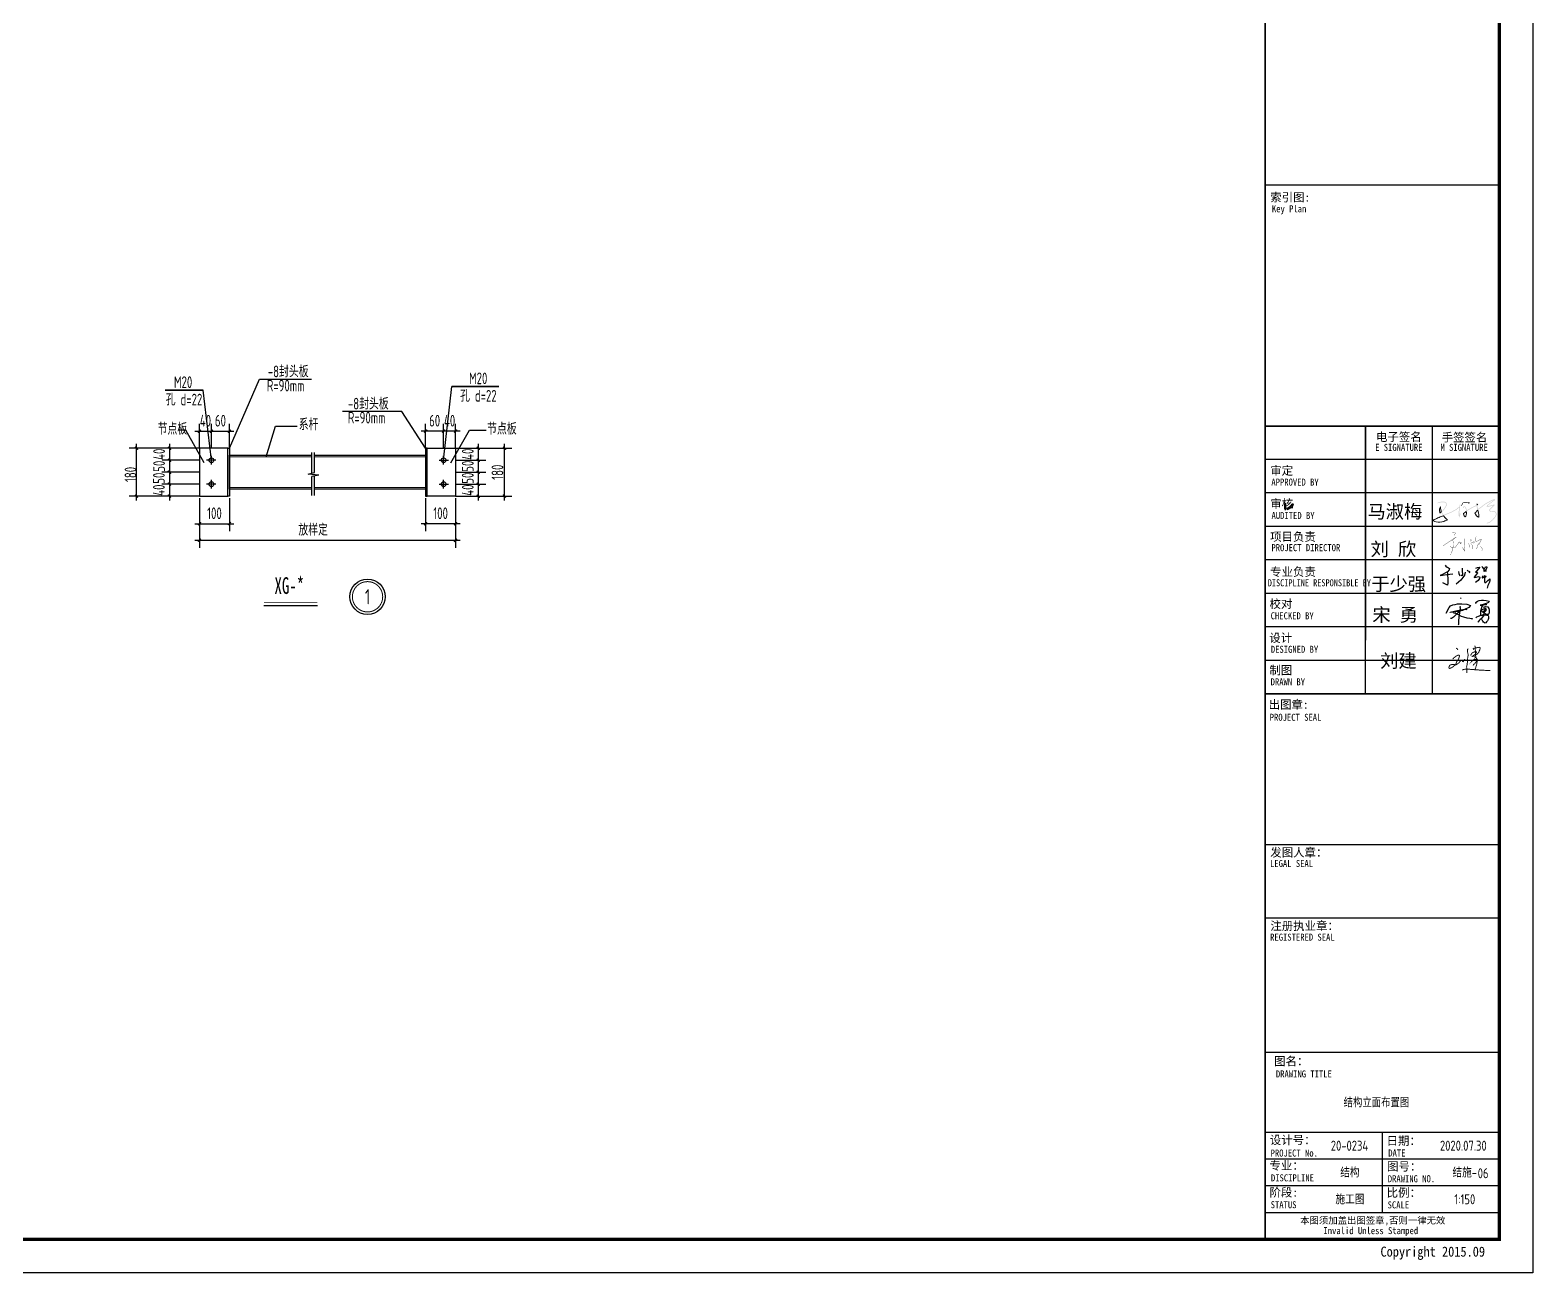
# Model space of a CAD drawing. Extents: x 753177 to 2169292, y -530934 to -273477.
# Drawn here: x 1624030 to 1691357, y -530934 to -475242 of the extents above; entities that cross this region are included whole.
import ezdxf
from ezdxf.enums import TextEntityAlignment as Align

# ---------------------------------------------------------------- set-up
doc = ezdxf.new("R2010")
doc.units = 0
doc.header["$LTSCALE"] = 1500
doc.header["$MEASUREMENT"] = 0
doc.linetypes.add('ACAD_ISO02W100', pattern=[15, 12, -3])
for name, color, linetype in [('00-tk', 151, 'Continuous'), ('AXIS', 3, 'Continuous'), ('BOLT', 252, 'Continuous'), ('DIM', 3, 'Continuous'), ('iicon', 7, 'Continuous'), ('NUM', 7, 'Continuous'), ('PUB_DIM', 3, 'Continuous'), ('TEXT', 7, 'Continuous'), ('THIN', 7, 'Continuous'), ('WALL', 7, 'Continuous'), ('引线', 9, 'Continuous'), ('钢板', 4, 'Continuous')]:
    doc.layers.add(name, color=color, linetype=linetype)
for name, color, linetype, lineweight in [('TK', 252, 'Continuous', 13), ('TK-签名', 70, 'Continuous', 30), ('功能名称', 255, 'Continuous', 0), ('虚线', 1, 'ACAD_ISO02W100', 13)]:
    doc.layers.add(name, color=color, linetype=linetype, lineweight=lineweight)
doc.styles.add('DS6FS', font='tssdeng.shx', dxfattribs={"width": 0.8, "bigfont": 'tssdchn.shx'})
doc.styles.add('DS6HT', font='simhei.ttf', dxfattribs={"width": 0.8})
doc.styles.add('TSSD_Dimension', font='Tssdeng.shx', dxfattribs={"width": 0.7, "bigfont": 'hztxt.shx'})
doc.styles.add('TSSD_Num', font='tssdeng.shx', dxfattribs={"width": 0.7, "bigfont": 'hztxt.shx'})
doc.styles.add('图名', font='simhei.ttf', dxfattribs={"width": 0.7, "height": 600})

# ---------------------------------------------------------------- blocks, each defined once
blk = doc.blocks.new('A$C7C122B11')
at = {"layer": 'iicon', "color": 13, "const_width": 7.58}
for points in [[(199, 383), (301, 455)], [(244, 611), (279, 605)], [(322, 465), (255, 393)], [(255, 393), (267, 338)], [(279, 605), (315, 591)], [(321, 572), (298, 526)], [(301, 455), (344, 476)], [(315, 591), (321, 572)], [(554, 440), (553, 381)], [(718, 416), (741, 413)], [(745, 400), (719, 368)], [(741, 413), (745, 400)], [(858, 469), (850, 439)], [(850, 439), (850, 403)], [(850, 403), (863, 373)], [(872, 485), (858, 469)], [(924, 382), (974, 414)], [(974, 414), (997, 421)], [(1010, 411), (991, 378)], [(997, 421), (1010, 411)], [(0, 251), (101, 316)], [(101, 316), (199, 383)], [(180, 234), (214, 214)], [(220, 61), (189, 0)], [(214, 214), (249, 201)], [(254, 164), (220, 61)], [(249, 201), (284, 195)], [(270, 260), (254, 164)], [(267, 338), (270, 260)], [(284, 195), (312, 200)], [(312, 200), (331, 220)], [(331, 220), (382, 295)], [(382, 295), (411, 328)], [(411, 328), (434, 349)], [(434, 349), (448, 349)], [(448, 349), (455, 315)], [(455, 315), (462, 292)], [(462, 292), (485, 335)], [(535, 158), (509, 209)], [(575, 108), (535, 158)], [(553, 381), (555, 298)], [(555, 298), (561, 212)], [(561, 212), (572, 134)], [(572, 134), (575, 108)], [(674, 309), (686, 266)], [(686, 266), (692, 224)], [(692, 224), (692, 211)], [(726, 309), (755, 327)], [(755, 327), (790, 346)], [(756, 296), (765, 257)], [(762, 218), (762, 180)], [(762, 180), (763, 160)], [(765, 257), (762, 218)], [(790, 346), (817, 357)], [(826, 342), (799, 315)], [(817, 357), (835, 356)], [(835, 356), (826, 342)], [(863, 373), (876, 363)], [(876, 363), (897, 363)], [(892, 201), (876, 164)], [(909, 233), (892, 201)], [(897, 363), (924, 382)], [(921, 283), (909, 233)], [(923, 311), (921, 283)], [(951, 294), (937, 279)], [(971, 334), (951, 294)], [(991, 378), (971, 334)], [(980, 231), (1007, 207)], [(1033, 121), (1002, 119)], [(1007, 207), (1028, 171)], [(1028, 171), (1033, 146)], [(1033, 146), (1033, 121)]]:
    blk.add_lwpolyline(points, dxfattribs=at)
blk = doc.blocks.new('A$C26561F03')
at = {"layer": 'WALL'}
for p, q in [((166, 452), (88, 412)), ((150, 688), (177, 655)), ((224, 488), (166, 452)), ((177, 655), (214, 628)), ((214, 628), (252, 600)), ((216, 496), (223, 419)), ((268, 546), (224, 488)), ((252, 600), (277, 584)), ((277, 584), (268, 546)), ((550, 496), (561, 437)), ((662, 590), (665, 508)), ((665, 508), (669, 415)), ((749, 474), (725, 389)), ((810, 531), (834, 516)), ((834, 516), (863, 508)), ((863, 508), (884, 493)), ((880, 471), (867, 448)), ((884, 493), (880, 471)), ((1120, 459), (1057, 371)), ((1084, 500), (1061, 471)), ((1061, 471), (1109, 474)), ((1068, 593), (1118, 614)), ((1150, 572), (1084, 500)), ((1109, 474), (1120, 459)), ((1118, 614), (1187, 628)), ((1187, 628), (1150, 572)), ((1246, 649), (1268, 615)), ((1268, 615), (1304, 564)), ((1304, 564), (1309, 523)), ((1307, 568), (1333, 598)), ((1309, 523), (1308, 495)), ((1343, 524), (1316, 499)), ((1316, 499), (1363, 515)), ((1333, 598), (1360, 635)), ((1377, 566), (1343, 524)), ((1360, 635), (1394, 635)), ((1363, 515), (1390, 517)), ((1397, 608), (1377, 566)), ((1394, 635), (1397, 608)), ((88, 412), (0, 376)), ((0, 376), (76, 385)), ((76, 385), (204, 403)), ((222, 89), (81, 156)), ((204, 403), (295, 415)), ((231, 157), (222, 89)), ((223, 419), (231, 254)), ((231, 254), (231, 157)), ((295, 415), (378, 424)), ((616, 235), (483, 114)), ((561, 437), (583, 381)), ((583, 381), (597, 366)), ((680, 311), (616, 235)), ((660, 364), (640, 392)), ((669, 415), (660, 364)), ((725, 389), (680, 311)), ((1057, 371), (1016, 328)), ((1016, 328), (1022, 313)), ((1022, 313), (1078, 322)), ((1135, 221), (1058, 166)), ((1078, 322), (1153, 340)), ((1181, 286), (1135, 221)), ((1153, 340), (1188, 328)), ((1188, 328), (1181, 286)), ((1271, 364), (1258, 328)), ((1258, 328), (1263, 293)), ((1263, 293), (1289, 314)), ((1289, 314), (1309, 338)), ((1309, 338), (1344, 361)), ((1328, 304), (1325, 232)), ((1325, 232), (1330, 189)), ((1328, 304), (1332, 359)), ((1357, 326), (1328, 304)), ((1330, 189), (1340, 165)), ((1332, 359), (1335, 388)), ((1340, 165), (1370, 167)), ((1344, 361), (1362, 360)), ((1365, 339), (1357, 326)), ((1362, 360), (1365, 339)), ((1370, 167), (1427, 221)), ((1429, 80), (1406, 0)), ((1427, 221), (1472, 263)), ((1474, 180), (1429, 80)), ((1472, 263), (1484, 279)), ((1486, 229), (1474, 180)), ((1484, 279), (1486, 229))]:
    blk.add_line(p, q, dxfattribs=at)
blk = doc.blocks.new('20150828165454')
h = blk.add_hatch(color=256)
h.paths.add_polyline_path([(-4440, 30), (-4590, 65), (-4738, 73), (-4862, 73), (-4992, 72), (-5125, 52), (-5266, 37), (-5393, 13), (-5517, -12), (-5636, -56), (-5741, -115), (-5764, -162), (-5753, -202), (-5720, -224), (-5687, -211), (-5590, -156), (-5487, -118), (-5372, -95), (-5250, -72), (-5111, -57), (-4983, -38), (-4861, -37), (-4741, -37), (-4606, -44), (-4481, -73), (-4396, -123), (-4309, -200), (-4258, -277), (-4228, -372), (-4222, -432), (-4226, -493), (-4256, -619), (-4303, -715), (-4397, -874), (-4482, -1002), (-4524, -1077), (-4590, -1174), (-4663, -1268), (-4809, -1452), (-5015, -1664), (-5034, -1609), (-5089, -1342), (-5123, -1119), (-5136, -855), (-5186, -665), (-5310, -733), (-5417, -938), (-5505, -1249), (-5497, -1579), (-5468, -1849), (-5423, -2020), (-5307, -2086), (-5075, -1883), (-5061, -1869), (-5023, -1980), (-4920, -2172), (-4812, -2296), (-4775, -2346), (-4907, -2394), (-5121, -2478), (-5344, -2571), (-5520, -2636), (-5732, -2723), (-5969, -2837), (-6203, -2949), (-6416, -3043), (-6581, -3165), (-6703, -3245), (-6753, -3389), (-6543, -3484), (-6306, -3571), (-6047, -3628), (-5675, -3683), (-5346, -3696), (-4984, -3674), (-4626, -3589), (-4404, -3489), (-4020, -3309), (-3956, -3186), (-3956, -3088), (-4121, -2902), (-4378, -2661), (-4537, -2481), (-4598, -2400), (-4501, -2365), (-4236, -2257), (-3766, -2061), (-3213, -1827), (-2411, -1391), (-2174, -1208), (-2003, -1066), (-1843, -939), (-1870, -1118), (-1916, -1391), (-1963, -1659), (-1997, -1943), (-2000, -2196), (-1987, -2394), (-1897, -2716), (-1739, -2464), (-1664, -2061), (-1660, -2046), (-1673, -2009), (-1704, -2000), (-1735, -2006), (-1772, -2040), (-1844, -2423), (-1858, -2447), (-1878, -2376), (-1890, -2193), (-1887, -1950), (-1854, -1675), (-1808, -1409), (-1762, -1135), (-1727, -907), (-1723, -906), (-1721, -872), (-1721, -871), (-1703, -509, 0.9997794), (-1812, -503), (-1829, -818), (-1884, -831), (-2072, -981), (-2243, -1122), (-2471, -1298), (-3261, -1728), (-3808, -1959), (-4278, -2155), (-4541, -2262), (-4667, -2307), (-4727, -2228), (-4828, -2109), (-4922, -1935), (-4975, -1781), (-4727, -1525), (-4576, -1336), (-4501, -1239), (-4430, -1135), (-4388, -1059), (-4304, -932), (-4206, -767), (-4152, -656), (-4116, -509), (-4112, -430), (-4119, -351), (-4158, -229), (-4225, -127), (-4331, -33)])
h.paths.add_polyline_path([(-5250, -856), (-5246, -872), (-5233, -1130), (-5198, -1361), (-5140, -1638), (-5101, -1752), (-5151, -1803), (-5320, -1952), (-5328, -1947), (-5360, -1829), (-5387, -1572), (-5395, -1263), (-5314, -979)], flags=16)
h.paths.add_polyline_path([(-4706, -2439), (-4622, -2551), (-4457, -2737), (-4200, -2979), (-4066, -3130), (-4066, -3160), (-4100, -3226), (-4450, -3389), (-4661, -3484), (-5000, -3565), (-5347, -3585), (-5665, -3573), (-6027, -3519), (-6275, -3465), (-6502, -3382), (-6616, -3330), (-6611, -3316), (-6519, -3255), (-6360, -3139), (-6157, -3049), (-5921, -2936), (-5688, -2824), (-5479, -2739), (-5303, -2673), (-5080, -2580), (-4869, -2497)], flags=16)
blk.add_hatch(color=256).paths.add_polyline_path([(-168, -111), (-139, -122), (-168, -209), (-178, -172), (-217, -188), (-241, -231), (-240, -253), (-228, -276), (-200, -294), (-168, -302), (-115, -297), (-77, -292), (-54, -271), (-64, -244), (0, -55), (-152, 0), (-457, -20), (-795, -59), (-1146, -70), (-1281, -116), (-1343, -253), (-1500, -603), (-1494, -694), (-1442, -689), (-1397, -663), (-1400, -648), (-1243, -299), (-1200, -205), (-1126, -179), (-787, -168), (-448, -130)])
h = blk.add_hatch(color=256)
h.paths.add_polyline_path([(-688, -999), (-758, -854), (-875, -743), (-1035, -731), (-1201, -885), (-1136, -1058), (-1108, -1080), (-1080, -1087), (-1031, -1082), (-1031, -1038), (-1033, -1019), (-1072, -915), (-995, -844), (-922, -850), (-848, -920), (-789, -1044), (-688, -1286), (-658, -1498), (-642, -1566), (-853, -1712), (-1191, -1986), (-1209, -2083), (-1177, -2315), (-1093, -2534), (-846, -2791), (-664, -2671), (-615, -2561), (-516, -2337), (-480, -2070), (-489, -1817), (-511, -1642), (-518, -1613), (-479, -1586), (-165, -1385), (192, -1191), (537, -1003), (1087, -738), (1231, -674), (1250, -797), (1292, -1025), (1329, -1168), (1390, -1315), (1395, -1327), (1306, -1404), (1156, -1569), (983, -1775), (814, -1969), (842, -2080), (917, -2204), (1145, -2513), (1400, -2745), (1622, -2852), (1738, -2764), (1754, -2564), (1717, -2283), (1677, -1889), (1607, -1705), (1537, -1400), (1523, -1361), (1651, -1250), (1970, -1051), (2327, -770), (2760, -428), (2899, -354), (3238, -160), (3696, 101), (3975, 242), (4325, 379), (4403, 392), (4098, 197), (3764, -67), (3426, -339), (3128, -580), (3036, -733), (3084, -838), (3231, -876), (4286, -573), (4170, -677), (3520, -1353), (3490, -1494), (3543, -1600), (3652, -1703), (3791, -1744), (4210, -1764), (4485, -1782), (4603, -1871), (4653, -1995), (4701, -2170), (4651, -2340), (4517, -2625), (4351, -2851), (4045, -3162), (3802, -3368), (3636, -3501), (3516, -3583), (3351, -3668), (3136, -3711), (3117, -3707), (3087, -3712), (3058, -3730), (3044, -3762), (3044, -3803), (3072, -3829), (3115, -3829), (3158, -3819), (3388, -3773), (3573, -3678), (3701, -3590), (3872, -3453), (4120, -3243), (4435, -2922), (4612, -2681), (4754, -2379), (4815, -2171), (4757, -1960), (4694, -1802), (4525, -1674), (4216, -1654), (3809, -1635), (3708, -1605), (3633, -1534), (3606, -1480), (3621, -1406), (4246, -756), (4499, -531), (4400, -447), (4272, -463), (3230, -762), (3162, -745), (3160, -740), (3213, -654), (3495, -425), (3832, -153), (4162, 107), (4528, 341), (4539, 495), (4415, 505), (4296, 485), (3930, 343), (3644, 198), (3183, -65), (2846, -258), (2700, -335), (2259, -684), (1907, -961), (1585, -1162), (1483, -1251), (1434, -1133), (1400, -1002), (1358, -778), (1335, -627), (1338, -626), (1600, -468), (1348, -242), (1207, -133), (1215, -560), (1041, -638), (487, -905), (139, -1094), (-221, -1290), (-540, -1495), (-545, -1498), (-550, -1478), (-581, -1257)])
h.paths.add_polyline_path([(-617, -1682), (-599, -1826), (-590, -2065), (-623, -2307), (-715, -2516), (-752, -2596), (-830, -2649), (-998, -2474), (-1070, -2287), (-1098, -2086), (-1090, -2046), (-787, -1800)], flags=16)
h.paths.add_polyline_path([(935, -1998), (1066, -1847), (1239, -1641), (1383, -1483), (1433, -1440), (1501, -1737), (1569, -1915), (1608, -2296), (1643, -2567), (1632, -2706), (1609, -2724), (1462, -2653), (1227, -2439), (1009, -2142), (945, -2037)], flags=16)
h.paths.add_polyline_path([(1324, -506), (1321, -366), (1416, -451)], flags=16)
for points in [[(-4869, -2497), (-4706, -2439), (-4622, -2551), (-4457, -2737), (-4200, -2979), (-4066, -3130), (-4066, -3160), (-4100, -3226), (-4450, -3389), (-4661, -3484), (-5000, -3565), (-5347, -3585), (-5665, -3573), (-6027, -3519), (-6275, -3465), (-6502, -3382), (-6616, -3330), (-6611, -3316), (-6519, -3255), (-6360, -3139), (-6157, -3049), (-5921, -2936), (-5688, -2824), (-5479, -2739), (-5303, -2673), (-5080, -2580)], [(-5246, -872), (-5233, -1130), (-5198, -1361), (-5140, -1638), (-5101, -1752), (-5151, -1803), (-5320, -1952), (-5328, -1947), (-5360, -1829), (-5387, -1572), (-5395, -1263), (-5314, -979), (-5250, -856)], [(-617, -1682), (-599, -1826), (-590, -2065), (-623, -2307), (-715, -2516), (-752, -2596), (-830, -2649), (-998, -2474), (-1070, -2287), (-1098, -2086), (-1090, -2046), (-787, -1800)], [(1383, -1483), (1433, -1440), (1501, -1737), (1569, -1915), (1608, -2296), (1643, -2567), (1632, -2706), (1609, -2724), (1462, -2653), (1227, -2439), (1009, -2142), (945, -2037), (935, -1998), (1066, -1847), (1239, -1641)], [(1321, -366), (1324, -506), (1416, -451)]]:
    blk.add_lwpolyline(points, close=True)
blk = doc.blocks.new('A$C16496DF1')
at = {"layer": '00-tk'}
for p, q in [((178350, 126150), (178350, 0)), ((166350, 124650), (166350, 1500)), ((176850, 124650), (176850, 1500)), ((166350, 48750), (176850, 48750)), ((166350, 37950), (176850, 37950)), ((166350, 37950), (176850, 37950)), ((166350, 37950), (176850, 37950)), ((166350, 37950), (176850, 37950)), ((166350, 37950), (176850, 37950)), ((176850, 37950), (166350, 37950)), ((176850, 37950), (166350, 37950)), ((176850, 37950), (166350, 37950)), ((166350, 37950), (176850, 37950)), ((170850, 25950), (170850, 37950)), ((170850, 37950), (170850, 28350)), ((173850, 25950), (173850, 37950)), ((173850, 28350), (173850, 37950)), ((176850, 36450), (166350, 36450)), ((176850, 34950), (166350, 34950)), ((176850, 34950), (166350, 34950)), ((167273, 34460), (167232, 34450)), ((167232, 34450), (167232, 34304)), ((167273, 34304), (167273, 34460)), ((167505, 34352), (167490, 34336)), ((167533, 34382), (167505, 34352)), ((167555, 34409), (167533, 34382)), ((167556, 34412), (167555, 34409)), ((167576, 34446), (167556, 34412)), ((167556, 34344), (167581, 34376)), ((167588, 34314), (167556, 34344)), ((167581, 34460), (167576, 34446)), ((167614, 34441), (167581, 34460)), ((167581, 34376), (167601, 34403)), ((167601, 34403), (167604, 34408)), ((167604, 34408), (167629, 34435)), ((167629, 34435), (167614, 34441)), ((167232, 34253), (167230, 34214)), ((167230, 34214), (167275, 34214)), ((167232, 34304), (167233, 34290)), ((167233, 34290), (167232, 34253)), ((167273, 34266), (167273, 34304)), ((167274, 34228), (167273, 34266)), ((167275, 34214), (167274, 34228)), ((167365, 34259), (167328, 34246)), ((167328, 34246), (167337, 34237)), ((167337, 34237), (167359, 34208)), ((167359, 34208), (167385, 34219)), ((167399, 34274), (167365, 34259)), ((167385, 34219), (167419, 34235)), ((167429, 34291), (167399, 34274)), ((167419, 34235), (167440, 34248)), ((167462, 34313), (167429, 34291)), ((167440, 34248), (167471, 34269)), ((167490, 34336), (167462, 34313)), ((167471, 34269), (167496, 34287)), ((167496, 34287), (167526, 34314)), ((167526, 34314), (167588, 34314)), ((176850, 33450), (166350, 33450)), ((176850, 33450), (166350, 33450)), ((176850, 31950), (166350, 31950)), ((176850, 31950), (166350, 31950)), ((176850, 30450), (166350, 30450)), ((176850, 30450), (166350, 30450)), ((176850, 28950), (166350, 28950)), ((176850, 28950), (166350, 28950)), ((176850, 27450), (166350, 27450)), ((176850, 27450), (166350, 27450)), ((166350, 25950), (176850, 25950)), ((166350, 25950), (176850, 25950)), ((176850, 25950), (166350, 25950)), ((176850, 25950), (166350, 25950)), ((166350, 19200), (176850, 19200)), ((176850, 15900), (166350, 15900)), ((176850, 6300), (166350, 6300)), ((171600, 6300), (171600, 2700)), ((176850, 5100), (166350, 5100)), ((176850, 3900), (166350, 3900)), ((176850, 2700), (166350, 2700)), ((176850, 1500), (3750, 1500)), ((176850, 1500), (166350, 1500))]:
    blk.add_line(p, q, dxfattribs=at)
at = {"layer": '00-tk', "linetype": 'Continuous'}
blk.add_line((178350, 0), (0, 0), dxfattribs=at)
at = {"layer": '00-tk', "const_width": 150}
blk.add_lwpolyline([(3750, 124650), (176850, 124650), (176850, 1500), (3750, 1500)], close=True, dxfattribs=at)
at = {"layer": '00-tk', "const_width": 75}
blk.add_lwpolyline([(166350, 1500), (166350, 124650)], dxfattribs=at)
at = {"layer": '00-tk'}
blk.add_lwpolyline([(166350, 9900), (176850, 9900), (176850, 6300), (166350, 6300)], close=True, dxfattribs=at)
at = {"layer": 'AXIS', "color": 1, "ltscale": 1000, "const_width": 42}
for points in [[(174750, 27508), (174788, 27535), (174802, 27565), (174828, 27581), (174865, 27605), (174895, 27627), (174923, 27646), (174953, 27664), (174984, 27677), (175019, 27686), (175044, 27682), (175055, 27669), (175061, 27647), (175054, 27622), (175024, 27528), (175018, 27515), (175001, 27486), (174989, 27467), (174965, 27434), (174942, 27403), (174912, 27334), (174907, 27312), (174888, 27270), (174858, 27237), (174836, 27221), (174811, 27198), (174780, 27168), (174749, 27149), (174713, 27125), (174666, 27105), (174641, 27093), (174605, 27088), (174596, 27101), (174586, 27132), (174590, 27158), (174602, 27188), (174625, 27228), (174649, 27242), (174677, 27253), (174736, 27265), (174778, 27270), (174820, 27263), (174864, 27243), (174895, 27245), (174921, 27256), (174974, 27293), (175036, 27340), (175083, 27396), (175120, 27442), (175147, 27463), (175183, 27445), (175193, 27422), (175198, 27405), (175223, 27386), (175235, 27407), (175257, 27434), (175275, 27459), (175293, 27501), (175293, 27501), (175295, 27512)], [(174908, 28001), (174933, 27984), (174957, 27969), (174970, 27951), (174986, 27931), (174992, 27921)], [(175457, 27971), (175422, 27945), (175422, 27945), (175413, 27892), (175413, 27864), (175417, 27837), (175424, 27809), (175439, 27758), (175444, 27701), (175444, 27655), (175428, 27583), (175422, 27479), (175424, 27433), (175419, 27381), (175406, 27310), (175393, 27214), (175378, 27163), (175391, 27014), (175384, 26926), (175386, 26891), (175387, 26877)], [(175566, 27661), (175574, 27706), (175605, 27752), (175641, 27788), (175718, 27825), (175757, 27838), (175780, 27844), (175803, 27844), (175819, 27808), (175796, 27752), (175757, 27716), (175697, 27677), (175665, 27646), (175647, 27628), (175711, 27638), (175774, 27647), (175788, 27640), (175787, 27590), (175743, 27545), (175733, 27520), (175703, 27487), (175670, 27462), (175642, 27443), (175623, 27418), (175685, 27473), (175733, 27482), (175772, 27495), (175811, 27499), (175841, 27494), (175814, 27438), (175812, 27387), (175777, 27348), (175737, 27295), (175697, 27263), (175677, 27240), (175669, 27218)], [(175703, 27933), (175682, 27951), (175676, 27971), (175695, 27988), (175743, 28000), (175788, 28008), (175853, 28019), (175881, 28027), (175912, 28032), (175943, 28035), (175975, 28025), (175988, 28000), (175976, 27955), (175968, 27916), (175943, 27866), (175919, 27800), (175850, 27724), (175827, 27713), (175816, 27704), (175769, 27709), (175757, 27716)], [(175738, 28105), (175753, 28077), (175768, 28058), (175769, 28031), (175772, 28021), (175775, 28005), (175760, 27963), (175764, 27909), (175774, 27887), (175775, 27873), (175773, 27842), (175781, 27739), (175774, 27709), (175787, 27622), (175798, 27579), (175811, 27559), (175838, 27516), (175867, 27474), (175863, 27437), (175849, 27397), (175844, 27348), (175825, 27238), (175804, 27191), (175782, 27105), (175754, 27038)], [(175182, 27010), (175235, 27037), (175291, 27049), (175387, 27052), (175433, 27056), (175480, 27055), (175557, 27044), (175618, 27033), (175698, 27039), (175721, 27033), (175760, 27019), (175814, 27023), (175856, 27025), (175925, 27017), (175962, 27009), (176019, 27006), (176068, 27009), (176115, 27009), (176167, 27004), (176229, 27000), (176296, 26996), (176341, 26993), (176393, 26992), (176426, 26995), (176443, 26996)]]:
    blk.add_lwpolyline(points, dxfattribs=at)
at = {"layer": 'TK-签名'}
for p, q in [((174467, 29561), (174590, 29823)), ((174590, 29823), (174663, 29896)), ((174649, 29607), (174890, 29663)), ((174663, 29896), (174755, 29938)), ((174755, 29938), (174866, 29958)), ((174866, 29958), (174975, 29977)), ((174890, 29663), (175044, 29698)), ((174976, 29633), (174899, 29620)), ((174975, 29977), (175055, 29977)), ((175072, 29649), (174976, 29633)), ((175047, 29662), (174992, 29585)), ((175086, 29773), (175037, 29379)), ((175044, 29698), (175202, 29726)), ((175055, 29977), (175157, 29977)), ((175130, 29665), (175072, 29649)), ((175076, 29855), (175075, 29836)), ((175075, 29836), (175084, 29823)), ((175093, 29841), (175076, 29855)), ((175084, 29823), (175086, 29773)), ((175120, 29832), (175093, 29841)), ((175141, 30252), (175110, 30221)), ((175190, 29682), (175130, 29665)), ((175157, 29977), (175395, 29967)), ((175285, 29721), (175190, 29682)), ((175202, 29726), (175330, 29736)), ((175343, 29752), (175285, 29721)), ((175330, 29736), (175372, 29722)), ((175417, 29791), (175343, 29752)), ((175374, 29710), (175369, 29714)), ((175372, 29722), (175374, 29710)), ((175395, 29967), (175554, 29911)), ((175474, 29820), (175417, 29791)), ((175554, 29911), (175474, 29820)), ((175793, 30037), (175809, 30062)), ((175799, 30005), (175793, 30037)), ((175811, 29983), (175799, 30005)), ((175809, 30062), (175868, 30098)), ((175868, 30098), (175943, 30128)), ((175943, 30128), (176051, 30143)), ((176002, 29926), (175984, 29919)), ((175984, 29919), (176015, 29916)), ((175995, 29633), (175994, 29479)), ((176003, 29665), (175995, 29633)), ((176124, 29947), (176002, 29926)), ((176015, 29702), (176003, 29665)), ((176015, 29916), (176074, 29927)), ((176061, 29860), (176015, 29702)), ((176034, 29693), (176050, 29715)), ((176050, 29668), (176034, 29693)), ((176050, 29715), (176087, 29735)), ((176076, 29640), (176050, 29668)), ((176051, 30143), (176140, 30145)), ((176099, 29928), (176061, 29860)), ((176074, 29927), (176231, 29961)), ((176104, 29604), (176076, 29640)), ((176087, 29735), (176156, 29752)), ((176238, 29942), (176099, 29928)), ((176152, 29648), (176113, 29630)), ((176113, 29630), (176211, 29640)), ((176215, 29979), (176124, 29947)), ((176140, 30145), (176261, 30138)), ((176140, 29838), (176220, 29869)), ((176201, 29688), (176152, 29648)), ((176156, 29752), (176187, 29759)), ((176184, 29652), (176173, 29613)), ((176189, 29710), (176184, 29652)), ((176187, 29759), (176239, 29765)), ((176196, 29754), (176189, 29710)), ((176197, 29793), (176196, 29754)), ((176202, 29795), (176197, 29793)), ((176241, 29731), (176201, 29688)), ((176230, 29773), (176202, 29795)), ((176211, 29640), (176245, 29662)), ((176305, 30018), (176215, 29979)), ((176220, 29869), (176334, 29854)), ((176245, 29751), (176230, 29773)), ((176231, 29961), (176273, 29954)), ((176273, 29954), (176238, 29942)), ((176239, 29765), (176267, 29760)), ((176267, 29760), (176241, 29731)), ((176256, 29714), (176245, 29751)), ((176245, 29662), (176258, 29681)), ((176258, 29681), (176256, 29714)), ((176261, 30138), (176394, 30095)), ((176354, 30048), (176305, 30018)), ((176334, 29854), (176367, 29779)), ((176394, 30095), (176354, 30048)), ((176367, 29779), (176385, 29701)), ((176385, 29701), (176386, 29603)), ((174717, 29614), (174646, 29601)), ((174646, 29601), (174649, 29607)), ((174694, 29332), (174659, 29318)), ((174752, 29362), (174694, 29332)), ((174804, 29612), (174717, 29614)), ((174791, 29389), (174752, 29362)), ((174847, 29437), (174791, 29389)), ((174899, 29620), (174804, 29612)), ((174813, 29563), (174844, 29574)), ((174844, 29574), (174995, 29504)), ((174931, 29516), (174847, 29437)), ((174992, 29585), (174931, 29516)), ((174995, 29504), (175133, 29434)), ((175015, 29058), (175007, 29040)), ((175017, 29216), (175014, 29119)), ((175014, 29119), (175015, 29058)), ((175037, 29379), (175017, 29216)), ((175133, 29434), (175239, 29393)), ((175239, 29393), (175395, 29357)), ((175395, 29357), (175528, 29342)), ((175528, 29342), (175586, 29331)), ((175586, 29331), (175612, 29321)), ((175612, 29321), (175638, 29309)), ((175785, 29361), (175829, 29396)), ((175829, 29396), (175904, 29424)), ((175898, 29180), (175875, 29163)), ((175945, 29234), (175898, 29180)), ((175904, 29424), (176029, 29467)), ((175992, 29278), (175945, 29234)), ((176025, 29314), (175992, 29278)), ((176074, 29373), (176025, 29314)), ((176029, 29467), (176080, 29480)), ((176065, 29454), (176083, 29481)), ((176079, 29255), (176072, 29276)), ((176115, 29427), (176074, 29373)), ((176087, 29236), (176079, 29255)), ((176080, 29480), (176149, 29491)), ((176083, 29481), (176111, 29502)), ((176105, 29200), (176087, 29236)), ((176158, 29568), (176104, 29604)), ((176130, 29167), (176105, 29200)), ((176111, 29502), (176146, 29504)), ((176146, 29469), (176115, 29427)), ((176176, 29136), (176130, 29167)), ((176139, 29563), (176131, 29548)), ((176173, 29613), (176139, 29563)), ((176146, 29504), (176161, 29490)), ((176161, 29490), (176146, 29469)), ((176149, 29491), (176233, 29483)), ((176212, 29533), (176158, 29568)), ((176206, 29123), (176176, 29136)), ((176245, 29133), (176206, 29123)), ((176283, 29502), (176212, 29533)), ((176233, 29483), (176290, 29471)), ((176275, 29175), (176245, 29133)), ((176308, 29222), (176275, 29175)), ((176342, 29506), (176283, 29502)), ((176290, 29471), (176337, 29453)), ((176338, 29279), (176308, 29222)), ((176337, 29453), (176353, 29404)), ((176355, 29332), (176338, 29279)), ((176375, 29530), (176342, 29506)), ((176353, 29404), (176363, 29366)), ((176363, 29366), (176355, 29332)), ((176386, 29603), (176375, 29530))]:
    blk.add_line(p, q, dxfattribs=at)
for name, p, xscale, yscale, zscale in [('20150828165454', (175518, 34542), 0.2499999997671694, 0.2499999997671694, 0.2499999997671694), ('A$C7C122B11', (174327, 32162), 1.698991545126773, 1.698991545126773, 1.698991545126773)]:
    blk.add_blockref(name, p, dxfattribs=dict(xscale=xscale, yscale=yscale, zscale=zscale))
at = {"color": 1, "xscale": 1.5, "yscale": 1.5, "zscale": 1.5}
blk.add_blockref('A$C26561F03', (174189, 30690), dxfattribs=at)
at = {"layer": '00-tk', "style": 'DS6HT'}
for s, p in [('索引图:', (166581, 48008)), ('电子签名', (171318, 37272)), ('手签签名', (174260, 37253)), ('审定', (166583, 35763)), ('审核', (166582, 34278)), ('项目负责', (166576, 32800)), ('专业负责', (166579, 31227)), ('校对', (166549, 29788)), ('设计', (166539, 28267)), ('制图', (166545, 26817)), ('出图章:', (166512, 25281)), ('发图人章：', (166585, 18652)), ('注册执业章：', (166586, 15364)), ('图名：', (166756, 9300)), ('设计号：', (166565, 5767)), ('日期：', (171794, 5732)), ('专业：', (166549, 4623)), ('图号：', (171814, 4583)), ('阶段:', (166549, 3421)), ('比例：', (171798, 3408))]:
    blk.add_text(s, height=375, dxfattribs=at).set_placement(p)
for s, height, width, p in [('Key Plan', 315, 0.9, (166655, 47527)), ('E SIGNATURE', 315, 0.9, (171280, 36837)), ('M SIGNATURE', 315, 0.9, (174205, 36837)), ('APPROVED BY', 315, 0.9, (166631, 35280)), ('AUDITED BY', 315, 0.9, (166639, 33786)), ('PROJECT DIRECTOR', 315, 0.9, (166634, 32342)), ('DISCIPLINE RESPONSIBLE BY', 315, 0.75, (166471, 30768)), ('CHECKED BY', 315, 0.9, (166601, 29289)), ('DESIGNED BY', 315, 0.9, (166608, 27787)), ('DRAWN BY', 315, 0.9, (166598, 26330)), (' PROJECT SEAL', 315, 0.9, (166365, 24741)), ('LEGAL SEAL', 315, 0.9, (166571, 18190)), ('REGISTERED SEAL', 315, 0.9, (166575, 14889)), ('DRAWING TITLE', 315, 0.9, (166834, 8760)), ('PROJECT No.', 315, 0.9, (166597, 5215)), ('DATE', 315, 0.9, (171868, 5217)), ('DISCIPLINE', 315, 0.9, (166612, 4103)), ('DRAWING NO.', 315, 0.9, (171847, 4064)), ('STATUS', 315, 0.9, (166600, 2900)), ('SCALE', 315, 0.9, (171839, 2892)), ('Copyright 2015.09', 450, 0.9, (171520, 731))]:
    blk.add_text(s, height=height, dxfattribs=dict(at, width=width)).set_placement(p)
blk.add_text('本图须加盖出图签章,否则一律无效', height=300, dxfattribs=at).set_placement((171174, 2345), align=Align.MIDDLE)
at = {"layer": '00-tk', "style": 'DS6HT', "width": 0.9}
blk.add_text('Invalid Unless Stamped', height=315, dxfattribs=at).set_placement((171086, 1860), align=Align.MIDDLE)
at = {"layer": '功能名称', "color": 7, "style": 'DS6HT'}
blk.add_text('马淑梅 ', height=600, dxfattribs=at).set_placement((172370, 33816, -1032246), align=Align.CENTER)
for s, p in [('刘 欣', (171074, 32134)), ('于少强', (171105, 30571)), ('宋 勇', (171156, 29192)), ('刘建', (171506, 27129))]:
    blk.add_text(s, height=600, dxfattribs=at).set_placement(p)
at = {"layer": '功能名称', "color": 7, "style": 'DS6FS', "width": 0.8}
for s, p in [('20-0234', (170131, 5477)), ('2020.07.30', (175231, 5477)), ('结构', (170149, 4277)), ('结施-', (175294, 4277)), ('施工图', (170149, 3077)), ('1:150', (175294, 3077))]:
    blk.add_text(s, height=450, dxfattribs=at).set_placement(p, align=Align.CENTER)
blk = doc.blocks.new('_ArchTick')
at = {"color": 0, "linetype": 'ByBlock', "const_width": 0.4}
blk.add_lwpolyline([(-0.5, -0.5), (0.5, 0.5)], dxfattribs=at)
blk = doc.blocks.new('ts_idx2')
at = {"color": 0, "linetype": 'ByBlock', "lineweight": -2, "const_width": 0.0333}
blk.add_lwpolyline([(-0.5, 0, 1), (0.5, 0, 1)], format="xyb", close=True, dxfattribs=at)
at = {"color": 0, "linetype": 'ByBlock', "lineweight": -2}
blk.add_circle((0, 0), 0.583, dxfattribs=at)
at = {"color": 0, "linetype": 'ByBlock', "lineweight": -2, "style": 'TSSD_Num', "width": 0.7}
blk.add_attdef('A', text='', height=0.5, dxfattribs=at).set_placement((0, 0), align=Align.MIDDLE_CENTER)

msp = doc.modelspace()

# ---------------------------------------------------------------- linework, layer by layer
at = {"layer": 'BOLT'}
for p, q in [((1632357.3, -494517.4), (1631936, -494517.4)), ((1632156, -494712.7), (1632156, -494316.7)), ((1642355.1, -494517.4), (1642776.3, -494517.4)), ((1642556.4, -494712.7), (1642556.4, -494316.7)), ((1632156, -495785.5), (1632156, -495389.5)), ((1642556.4, -495785.5), (1642556.4, -495389.5)), ((1632357.3, -495590.1), (1631936, -495590.1)), ((1642355.1, -495590.1), (1642776.3, -495590.1))]:
    msp.add_line(p, q, dxfattribs=at)
for centre in [(1632156, -494517.4), (1642556.4, -494517.4), (1632156, -495590.1), (1642556.4, -495590.1)]:
    msp.add_circle(centre, 107.3, dxfattribs=at)
at = {"layer": 'DIM'}
for p, q in [((1631782.8, -491381.4), (1630088.4, -491381.4)), ((1630088.4, -491381.4), (1631782.8, -491381.4)), ((1632156, -494517.4), (1631782.8, -491381.4)), ((1632960.5, -493981), (1634311.3, -490885.2)), ((1634311.3, -490885.2), (1636642.3, -490885.2)), ((1642556.4, -494517.4), (1642929.5, -491214.3)), ((1645035, -491214.3), (1642929.5, -491214.3)), ((1642929.5, -491214.3), (1645035, -491214.3)), ((1640689.8, -492329.3), (1638023.8, -492329.3)), ((1641751.8, -493981), (1640689.8, -492329.3)), ((1631002.4, -493174), (1630662.2, -493174)), ((1631825.8, -494640.8), (1631002.4, -493174)), ((1634601.4, -494369.8), (1635020.3, -492987.3)), ((1635020.3, -492987.3), (1635998.2, -492987.3)), ((1642886.5, -494640.8), (1643710, -493174)), ((1643710, -493174), (1644461.3, -493174))]:
    msp.add_line(p, q, dxfattribs=at)
at = {"layer": 'NUM', "const_width": 30.3}
msp.add_lwpolyline([(1636902.1, -500890.2), (1634504.9, -500890.2)], dxfattribs=at)
at = {"layer": 'NUM'}
msp.add_lwpolyline([(1636902.1, -501042.6), (1634504.9, -501042.6)], dxfattribs=at)
at = {"layer": 'PUB_DIM'}
for p, q in [((1631418.4, -493215.8), (1632357.1, -493215.8)), ((1631619.6, -493981), (1631619.6, -492880.6)), ((1631954.8, -493215.8), (1633161.7, -493215.8)), ((1632156, -493981), (1632156, -492880.6)), ((1632156, -493981), (1632156, -492880.6)), ((1632960.5, -493981), (1632960.5, -492880.6)), ((1642757.5, -493215.8), (1641550.7, -493215.8)), ((1641751.8, -493981), (1641751.8, -492880.6)), ((1643293.9, -493215.8), (1642355.2, -493215.8)), ((1642556.4, -493981), (1642556.4, -492880.6)), ((1642556.4, -493981), (1642556.4, -492880.6)), ((1643092.8, -493981), (1643092.8, -492880.6)), ((1631619.6, -493981), (1628464.3, -493981)), ((1628799.5, -496327.7), (1628799.5, -493779.8)), ((1631619.6, -493981), (1629945, -493981)), ((1630280.2, -493779.8), (1630280.2, -494718.5)), ((1643092.8, -493981), (1645617.3, -493981)), ((1643092.8, -493981), (1644445.2, -493981)), ((1644110, -493779.8), (1644110, -494718.5)), ((1645282, -496327.7), (1645282, -493779.8)), ((1631619.6, -494517.4), (1629945, -494517.4)), ((1631619.6, -494517.4), (1629945, -494517.4)), ((1630280.2, -494316.2), (1630280.2, -495254.9)), ((1630280.2, -494852.6), (1630280.2, -495791.3)), ((1643092.8, -494517.4), (1644445.2, -494517.4)), ((1643092.8, -494517.4), (1644445.2, -494517.4)), ((1644110, -494316.2), (1644110, -495254.9)), ((1644110, -494852.6), (1644110, -495791.3)), ((1631609.7, -495053.7), (1629935.1, -495053.7)), ((1631619.6, -495053.7), (1629945, -495053.7)), ((1630280.2, -495389), (1630280.2, -496327.7)), ((1643092.8, -495053.7), (1644445.2, -495053.7)), ((1643092.8, -495053.7), (1644445.2, -495053.7)), ((1644110, -495389), (1644110, -496327.7)), ((1631619.6, -496126.5), (1628464.3, -496126.5)), ((1631609.7, -495590.1), (1629935.1, -495590.1)), ((1631609.7, -495590.1), (1629935.1, -495590.1)), ((1631609.7, -496126.5), (1629935.1, -496126.5)), ((1643092.8, -495590.1), (1644445.2, -495590.1)), ((1643092.8, -495590.1), (1644445.2, -495590.1)), ((1643092.8, -496126.5), (1645617.3, -496126.5)), ((1643092.8, -496126.5), (1644445.2, -496126.5)), ((1631619.6, -496215.8), (1631619.6, -497698.2)), ((1631619.6, -496224.7), (1631619.6, -498438.8)), ((1632960.5, -496215.8), (1632960.5, -497698.2)), ((1641751.8, -496215.8), (1641751.8, -497698.2)), ((1643092.8, -496215.8), (1643092.8, -497698.2)), ((1643092.8, -496260.6), (1643092.8, -498438.8)), ((1631418.4, -497362.9), (1633161.7, -497362.9)), ((1643293.9, -497362.9), (1641550.7, -497362.9)), ((1631418.4, -498103.5), (1643293.9, -498103.5))]:
    msp.add_line(p, q, dxfattribs=at)
at = {"layer": '引线'}
for p, q in [((1636648, -495101), (1636648, -494168.4)), ((1636769.6, -495072.9), (1636769.6, -494168.4)), ((1636492.1, -495136.9), (1636769.6, -495072.9)), ((1636972.8, -495183.9), (1636492.1, -495136.9)), ((1636972.8, -495183.9), (1636646, -495243.9)), ((1636646, -496102.9), (1636646, -495243.9)), ((1636767.6, -496102.9), (1636767.6, -495221.6))]:
    msp.add_line(p, q, dxfattribs=at)
at = {"layer": '虚线', "linetype": 'ACAD_ISO02W100'}
for p, q in [((1632960.5, -494369.8), (1636648, -494369.8)), ((1634325.1, -494369.8), (1636648, -494369.8)), ((1636769.6, -494369.8), (1641751.8, -494369.8)), ((1636646, -495737.6), (1632960.5, -495737.6)), ((1636646, -495737.6), (1634323.1, -495737.6)), ((1641751.8, -495737.6), (1636767.6, -495737.6))]:
    msp.add_line(p, q, dxfattribs=at)
at = {"layer": '钢板', "color": 4}
for p, q in [((1632893.5, -493981), (1631619.6, -493981)), ((1631619.6, -493981), (1631619.6, -496126.5)), ((1632893.5, -496126.5), (1632893.5, -493981)), ((1632893.5, -493981), (1632960.5, -493981)), ((1632893.5, -494416.8), (1632893.5, -493981)), ((1632960.5, -493981), (1632960.5, -496126.5)), ((1641818.8, -493981), (1641751.8, -493981)), ((1641751.8, -493981), (1641751.8, -496126.5)), ((1641818.8, -496126.5), (1641818.8, -493981)), ((1641818.8, -494289.4), (1641818.8, -493981)), ((1641818.8, -493981), (1643092.8, -493981)), ((1643092.8, -493981), (1643092.8, -496126.5)), ((1632960.5, -495818.1), (1632960.5, -494289.4)), ((1632960.5, -494289.4), (1636648, -494289.4)), ((1634325.1, -494289.4), (1636648, -494289.4)), ((1636769.6, -494289.4), (1641751.8, -494289.4)), ((1641751.8, -494289.4), (1641751.8, -495818.1)), ((1631619.6, -496126.5), (1632893.5, -496126.5)), ((1632893.5, -496126.5), (1632893.5, -495690.7)), ((1632960.5, -496126.5), (1632893.5, -496126.5)), ((1636646, -495818.1), (1632960.5, -495818.1)), ((1636646, -495818.1), (1634323.1, -495818.1)), ((1641751.8, -495818.1), (1636767.6, -495818.1)), ((1641751.8, -496126.5), (1641818.8, -496126.5)), ((1641818.8, -496126.5), (1641818.8, -495818.1)), ((1643092.8, -496126.5), (1641818.8, -496126.5))]:
    msp.add_line(p, q, dxfattribs=at)

# ---------------------------------------------------------------- block references
at = {"layer": 'PUB_DIM'}
for p, xscale, yscale, zscale, rotation in [((1631619.6, -493215.8), 134.096680058632, 134.096680058632, 134.096680058632, 180), ((1632156, -493215.8), 134.096680058632, 134.096680058632, 134.096680058632, 180), ((1641751.8, -493215.8), 134.096680058632, 134.096680058632, 134.096680058632, 180), ((1642556.4, -493215.8), 134.096680058632, 134.096680058632, 134.096680058632, 180), ((1628799.5, -493981), 134.0966800588649, 134.0966800588649, 134.0966800588649, 90), ((1630280.2, -493981), 134.0966800588649, 134.0966800588649, 134.0966800588649, 90), ((1644110, -493981), 134.0966800588649, 134.0966800588649, 134.0966800588649, 90), ((1645282, -493981), 134.0966800588649, 134.0966800588649, 134.0966800588649, 90), ((1630280.2, -494517.4), 134.0966800588649, 134.0966800588649, 134.0966800588649, 90), ((1630280.2, -494517.4), 134.0966800588649, 134.0966800588649, 134.0966800588649, 270), ((1644110, -494517.4), 134.0966800588649, 134.0966800588649, 134.0966800588649, 270), ((1644110, -494517.4), 134.0966800588649, 134.0966800588649, 134.0966800588649, 90), ((1630270.3, -495053.7), 134.0966800588649, 134.0966800588649, 134.0966800588649, 90), ((1630270.3, -495590.1), 134.0966800588649, 134.0966800588649, 134.0966800588649, 90), ((1630270.3, -495590.1), 134.0966800588649, 134.0966800588649, 134.0966800588649, 270), ((1630280.2, -495053.7), 134.0966800588649, 134.0966800588649, 134.0966800588649, 270), ((1644110, -495053.7), 134.0966800588649, 134.0966800588649, 134.0966800588649, 270), ((1644110, -495053.7), 134.0966800588649, 134.0966800588649, 134.0966800588649, 90), ((1644110, -495590.1), 134.0966800588649, 134.0966800588649, 134.0966800588649, 270), ((1644110, -495590.1), 134.0966800588649, 134.0966800588649, 134.0966800588649, 90), ((1628799.5, -496126.5), 134.0966800588649, 134.0966800588649, 134.0966800588649, 270), ((1630270.3, -496126.5), 134.0966800588649, 134.0966800588649, 134.0966800588649, 270), ((1644110, -496126.5), 134.0966800588649, 134.0966800588649, 134.0966800588649, 270), ((1645282, -496126.5), 134.0966800588649, 134.0966800588649, 134.0966800588649, 270), ((1631619.6, -497362.9), 134.096680058632, 134.096680058632, 134.096680058632, 180), ((1641751.8, -497362.9), 134.096680058632, 134.096680058632, 134.096680058632, 180), ((1631619.6, -498103.5), 134.096680058632, 134.096680058632, 134.096680058632, 180)]:
    msp.add_blockref('_ArchTick', p, dxfattribs=dict(at, xscale=xscale, yscale=yscale, zscale=zscale, rotation=rotation))
at = {"layer": 'PUB_DIM', "xscale": 134.096680058632, "yscale": 134.096680058632, "zscale": 134.096680058632}
for p in [(1632156, -493215.8), (1632960.5, -493215.8), (1642556.4, -493215.8), (1643092.8, -493215.8), (1632960.5, -497362.9), (1643092.8, -497362.9), (1643092.8, -498103.5)]:
    msp.add_blockref('_ArchTick', p, dxfattribs=at)
at = {"layer": 'THIN'}
ref = msp.add_blockref('ts_idx2', (1639148.5, -500635.9), dxfattribs=dict(at, xscale=1357.250958379358, yscale=1357.250958379358, zscale=1357.250958379358))
ref.add_attrib('1', '1', dxfattribs={"height": 678.6, "style": 'TSSD_Num', "width": 0.7}).set_placement((1639148.5, -500635.9), align=Align.MIDDLE_CENTER)
at = {"layer": 'TK', "color": 2, "linetype": 'ByBlock'}
msp.add_blockref('A$C16496DF1', (1513007.4, -530934.4), dxfattribs=at)

# ---------------------------------------------------------------- texts
at = {"layer": '00-tk', "color": 0, "style": 'DS6HT', "width": 0.8}
msp.add_text('结构立面布置图', height=375, dxfattribs=at).set_placement((1684345, -523468), align=Align.CENTER)
at = {"layer": 'DIM', "color": 7, "style": 'TSSD_Dimension', "width": 0.7}
for s, p in [('M20 ', (1630474.5, -491283)), ('-8封头板', (1634680.7, -490802)), ('M20 ', (1643694.5, -491110.2)), ('R=90mm', (1634637.7, -491435.6)), ('孔 d=22', (1643293.6, -491893.2)), ('孔 d=22', (1630105.7, -492061.1)), ('-8封头板', (1638268.6, -492246.1)), ('节点板', (1629744.9, -493370.7)), ('系杆', (1636065.8, -493175.2)), ('R=90mm', (1638266.4, -492871.6)), ('节点板', (1644506.6, -493370.7))]:
    msp.add_text(s, height=525, dxfattribs=at).set_placement(p)
at = {"layer": 'PUB_DIM', "color": 7, "linetype": 'ByBlock', "style": 'TSSD_Dimension', "width": 0.7}
msp.add_text('放样定', height=525, dxfattribs=at).set_placement((1636050.8, -497896.7))
at = {"layer": 'PUB_DIM', "color": 7, "char_height": 525, "attachment_point": 5, "style": 'TSSD_Dimension'}
for s, insert in [('40', (1631887.8, -492746.5)), ('60', (1632558.2, -492746.5)), ('60', (1642154.1, -492746.5)), ('40', (1642824.6, -492746.5)), ('100', (1632290.1, -496893.6)), ('100', (1642422.3, -496893.6))]:
    msp.add_mtext(s, dxfattribs=dict(at, insert=insert))
at = {"layer": 'PUB_DIM', "color": 7, "char_height": 525, "attachment_point": 5, "rotation": 90, "style": 'TSSD_Dimension'}
for s, insert in [('40', (1629810.9, -494249.2)), ('40', (1643640.6, -494249.2)), ('180', (1628530.5, -495155.3)), ('50', (1629810.9, -494785.5)), ('50', (1643640.6, -494785.5)), ('180', (1644968.6, -495053.7)), ('50', (1629801, -495321.9)), ('50', (1643640.6, -495321.9)), ('40', (1629801, -495858.3)), ('40', (1643640.6, -495858.3))]:
    msp.add_mtext(s, dxfattribs=dict(at, insert=insert))
at = {"layer": 'TEXT', "style": '图名', "width": 0.65}
msp.add_text('XG-*', height=750, dxfattribs=at).set_placement((1634980.5, -500507.9))
at = {"layer": '功能名称', "color": 7, "style": 'DS6FS', "width": 0.8}
msp.add_text('06', height=450, dxfattribs=at).set_placement((1689126.1, -526690.6), align=Align.CENTER)

doc.saveas('drawing.dxf')
